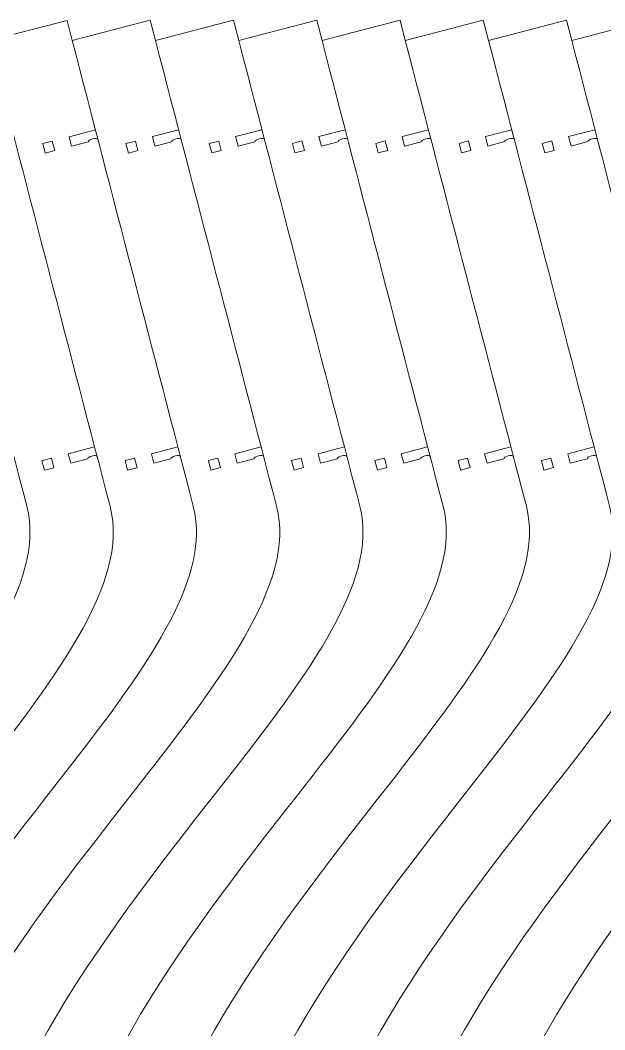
# Model space of a CAD drawing. Header units: millimetres. Extents: x -2210 to -375, y -2136 to -307.
# Drawn here: x -1063.9 to -825.6, y -718.6 to -307.3 of the extents above; entities that cross this region are included whole.
import ezdxf

# ---------------------------------------------------------------- set-up
doc = ezdxf.new("R2010")
doc.units = ezdxf.units.MM
doc.header["$MEASUREMENT"] = 0
doc.layers.add('Layer 1', color=7, linetype='Continuous')

msp = doc.modelspace()

# ---------------------------------------------------------------- linework, layer by layer
at = {"layer": 'Layer 1', "color": 1, "lineweight": 9}
for points in [[(-1044.7699, -307.3627), (-1044.7699, -307.3627), (-1076.5525, -315.6344), (-1076.5525, -315.6344)], [(-1042.6276, -315.6255), (-1042.6276, -315.6255), (-1044.7699, -307.3627), (-1044.7699, -307.3627)], [(-1010.845, -307.3538), (-1010.845, -307.3538), (-1042.6276, -315.6255), (-1042.6276, -315.6255)], [(-1008.7038, -315.6166), (-1008.7038, -315.6166), (-1010.845, -307.3527), (-1010.845, -307.3527)], [(-976.92, -307.3449), (-976.92, -307.3449), (-1008.7038, -315.6166), (-1008.7038, -315.6166)], [(-974.7789, -315.6078), (-974.7789, -315.6078), (-976.92, -307.3438), (-976.92, -307.3438)], [(-942.9951, -307.3349), (-942.9951, -307.3349), (-974.7789, -315.6078), (-974.7789, -315.6078)], [(-940.8539, -315.5989), (-940.8539, -315.5989), (-942.9951, -307.3349), (-942.9951, -307.3349)], [(-909.0702, -307.326), (-909.0702, -307.326), (-940.8539, -315.5989), (-940.8539, -315.5989)], [(-906.929, -315.59), (-906.929, -315.59), (-909.0713, -307.326), (-909.0713, -307.326)], [(-875.1464, -307.3172), (-875.1464, -307.3172), (-906.929, -315.5889), (-906.929, -315.5889)], [(-873.0041, -315.58), (-873.0041, -315.58), (-875.1464, -307.3172), (-875.1464, -307.3172)], [(-841.2214, -307.3083), (-841.2214, -307.3083), (-873.0041, -315.58), (-873.0041, -315.58)], [(-839.0791, -315.5711), (-839.0791, -315.5711), (-841.2214, -307.3083), (-841.2214, -307.3083)], [(-807.2965, -307.2994), (-807.2965, -307.2994), (-839.0791, -315.5711), (-839.0791, -315.5711)], [(-1042.9284, -358.6125), (-1042.9284, -358.6125), (-1036.0531, -356.8232), (-1036.0531, -356.8232)], [(-1009.0035, -358.6036), (-1009.0035, -358.6036), (-1002.1281, -356.8143), (-1002.1281, -356.8143)], [(-975.0786, -358.5947), (-975.0786, -358.5947), (-968.2043, -356.8054), (-968.2043, -356.8054)], [(-941.1536, -358.5847), (-941.1536, -358.5847), (-934.2794, -356.7954), (-934.2794, -356.7954)], [(-907.2298, -358.5759), (-907.2298, -358.5759), (-900.3545, -356.7865), (-900.3545, -356.7865)], [(-873.3049, -358.567), (-873.3049, -358.567), (-866.4295, -356.7777), (-866.4295, -356.7777)], [(-839.3799, -358.5581), (-839.3799, -358.5581), (-832.5046, -356.7688), (-832.5046, -356.7688)], [(-1043.2736, -487.8065), (-1043.2736, -487.8065), (-1036.3983, -486.0172), (-1036.3983, -486.0172)], [(-1009.3487, -487.7976), (-1009.3487, -487.7976), (-1002.4734, -486.0072), (-1002.4734, -486.0072)], [(-975.4238, -487.7876), (-975.4238, -487.7876), (-968.5484, -485.9983), (-968.5484, -485.9983)], [(-941.4988, -487.7788), (-941.4988, -487.7788), (-934.6246, -485.9894), (-934.6246, -485.9894)], [(-907.5739, -487.7699), (-907.5739, -487.7699), (-900.6997, -485.9806), (-900.6997, -485.9806)], [(-873.6501, -487.761), (-873.6501, -487.761), (-866.7747, -485.9717), (-866.7747, -485.9717)], [(-839.7251, -487.7521), (-839.7251, -487.7521), (-832.8498, -485.9628), (-832.8498, -485.9628)]]:
    msp.add_open_spline(points, degree=3, dxfattribs=at)
for points, knots in [([(-1056.6869, -1127.4696), (-1333.0147, -894.8347), (-1211.9759, -740.003), (-1120.9537, -623.5684), (-1120.9537, -623.5684), (-1120.9537, -623.5684), (-1120.9537, -623.5684), (-1120.9537, -623.5684), (-1120.9537, -623.5684), (-1084.2482, -576.6154), (-1053.0094, -536.6554), (-1061.1713, -505.2946), (-1061.1713, -505.2946), (-1061.1713, -505.2946), (-1061.1713, -505.2946), (-1061.1713, -505.2946), (-1061.1713, -505.2946), (-1077.6304, -442.0845), (-1094.0972, -378.8744), (-1110.4775, -315.6433)], [0, 0, 0, 0, 0.16666667, 0.16666667, 0.16666667, 0.16666667, 0.33333333, 0.33333333, 0.33333333, 0.33333333, 0.5, 0.5, 0.5, 0.5, 0.66666667, 0.66666667, 0.66666667, 0.66666667, 1, 1, 1, 1]), ([(-1022.7619, -1127.4607), (-1299.0898, -894.8258), (-1178.0509, -739.9941), (-1087.0287, -623.5595), (-1087.0287, -623.5595), (-1087.0287, -623.5595), (-1087.0287, -623.5595), (-1087.0287, -623.5595), (-1087.0287, -623.5595), (-1050.3232, -576.6065), (-1019.0845, -536.6465), (-1027.2463, -505.2857), (-1027.2463, -505.2857), (-1027.2463, -505.2857), (-1027.2463, -505.2857), (-1027.2463, -505.2857), (-1027.2463, -505.2857), (-1043.7054, -442.0745), (-1060.1723, -378.8655), (-1076.5525, -315.6344)], [0, 0, 0, 0, 0.16666667, 0.16666667, 0.16666667, 0.16666667, 0.33333333, 0.33333333, 0.33333333, 0.33333333, 0.5, 0.5, 0.5, 0.5, 0.66666667, 0.66666667, 0.66666667, 0.66666667, 1, 1, 1, 1]), ([(-988.8381, -1127.4518), (-1265.1649, -894.8158), (-1144.126, -739.9852), (-1053.1038, -623.5506), (-1053.1038, -623.5506), (-1053.1038, -623.5506), (-1053.1038, -623.5506), (-1053.1038, -623.5506), (-1053.1038, -623.5506), (-1016.3983, -576.5976), (-985.1596, -536.6365), (-993.3214, -505.2768), (-993.3214, -505.2768), (-993.3214, -505.2768), (-993.3214, -505.2768), (-993.3214, -505.2768), (-993.3214, -505.2768), (-1009.7805, -442.0656), (-1026.2473, -378.8567), (-1042.6276, -315.6255)], [0, 0, 0, 0, 0.16666667, 0.16666667, 0.16666667, 0.16666667, 0.33333333, 0.33333333, 0.33333333, 0.33333333, 0.5, 0.5, 0.5, 0.5, 0.66666667, 0.66666667, 0.66666667, 0.66666667, 1, 1, 1, 1]), ([(-954.9132, -1127.4429), (-1231.2399, -894.8069), (-1110.2011, -739.9763), (-1019.1789, -623.5406), (-1019.1789, -623.5406), (-1019.1789, -623.5406), (-1019.1789, -623.5406), (-1019.1789, -623.5406), (-1019.1789, -623.5406), (-982.4745, -576.5888), (-951.2346, -536.6276), (-959.3976, -505.2679), (-959.3976, -505.2679), (-959.3976, -505.2679), (-959.3976, -505.2679), (-959.3976, -505.2679), (-959.3976, -505.2679), (-975.8567, -442.0567), (-992.3235, -378.8467), (-1008.7038, -315.6155)], [0, 0, 0, 0, 0.16666667, 0.16666667, 0.16666667, 0.16666667, 0.33333333, 0.33333333, 0.33333333, 0.33333333, 0.5, 0.5, 0.5, 0.5, 0.66666667, 0.66666667, 0.66666667, 0.66666667, 1, 1, 1, 1]), ([(-920.9883, -1127.4329), (-1197.315, -894.798), (-1076.2773, -739.9674), (-985.2539, -623.5318), (-985.2539, -623.5318), (-985.2539, -623.5318), (-985.2539, -623.5318), (-985.2539, -623.5318), (-985.2539, -623.5318), (-948.5496, -576.5799), (-917.3097, -536.6188), (-925.4727, -505.2579), (-925.4727, -505.2579), (-925.4727, -505.2579), (-925.4727, -505.2579), (-925.4727, -505.2579), (-925.4727, -505.2579), (-941.9317, -442.0479), (-958.3986, -378.8378), (-974.7789, -315.6066)], [0, 0, 0, 0, 0.16666667, 0.16666667, 0.16666667, 0.16666667, 0.33333333, 0.33333333, 0.33333333, 0.33333333, 0.5, 0.5, 0.5, 0.5, 0.66666667, 0.66666667, 0.66666667, 0.66666667, 1, 1, 1, 1]), ([(-887.0633, -1127.4241), (-1163.3901, -894.7891), (-1042.3523, -739.9575), (-951.329, -623.5229), (-951.329, -623.5229), (-951.329, -623.5229), (-951.329, -623.5229), (-951.329, -623.5229), (-951.329, -623.5229), (-914.6246, -576.5699), (-883.3848, -536.6099), (-891.5477, -505.249), (-891.5477, -505.249), (-891.5477, -505.249), (-891.5477, -505.249), (-891.5477, -505.249), (-891.5477, -505.249), (-908.0068, -442.039), (-924.4737, -378.8289), (-940.8539, -315.5978)], [0, 0, 0, 0, 0.16666667, 0.16666667, 0.16666667, 0.16666667, 0.33333333, 0.33333333, 0.33333333, 0.33333333, 0.5, 0.5, 0.5, 0.5, 0.66666667, 0.66666667, 0.66666667, 0.66666667, 1, 1, 1, 1]), ([(-853.1384, -1127.4152), (-1129.4651, -894.7792), (-1008.4274, -739.9486), (-917.4041, -623.514), (-917.4041, -623.514), (-917.4041, -623.514), (-917.4041, -623.514), (-917.4041, -623.514), (-917.4041, -623.514), (-880.6997, -576.561), (-849.461, -536.601), (-857.6228, -505.2402), (-857.6228, -505.2402), (-857.6228, -505.2402), (-857.6228, -505.2402), (-857.6228, -505.2402), (-857.6228, -505.2402), (-874.0819, -442.0301), (-890.5487, -378.82), (-906.929, -315.5889)], [0, 0, 0, 0, 0.16666667, 0.16666667, 0.16666667, 0.16666667, 0.33333333, 0.33333333, 0.33333333, 0.33333333, 0.5, 0.5, 0.5, 0.5, 0.66666667, 0.66666667, 0.66666667, 0.66666667, 1, 1, 1, 1]), ([(-819.2135, -1127.4063), (-1095.5413, -894.7703), (-974.5025, -739.9397), (-883.4802, -623.5051), (-883.4802, -623.5051), (-883.4802, -623.5051), (-883.4802, -623.5051), (-883.4802, -623.5051), (-883.4802, -623.5051), (-846.7748, -576.5521), (-815.536, -536.591), (-823.6979, -505.2313), (-823.6979, -505.2313), (-823.6979, -505.2313), (-823.6979, -505.2313), (-823.6979, -505.2313), (-823.6979, -505.2313), (-840.1569, -442.0201), (-856.6238, -378.8112), (-873.0041, -315.58)], [0, 0, 0, 0, 0.16666667, 0.16666667, 0.16666667, 0.16666667, 0.33333333, 0.33333333, 0.33333333, 0.33333333, 0.5, 0.5, 0.5, 0.5, 0.66666667, 0.66666667, 0.66666667, 0.66666667, 1, 1, 1, 1]), ([(-785.2885, -1127.3974), (-1061.6164, -894.7614), (-940.5775, -739.9308), (-849.5553, -623.4951), (-849.5553, -623.4951), (-849.5553, -623.4951), (-849.5553, -623.4951), (-849.5553, -623.4951), (-849.5553, -623.4951), (-812.8498, -576.5432), (-781.6111, -536.5821), (-789.7729, -505.2224), (-789.7729, -505.2224), (-789.7729, -505.2224), (-789.7729, -505.2224), (-789.7729, -505.2224), (-789.7729, -505.2224), (-806.232, -442.0112), (-822.6989, -378.8012), (-839.0791, -315.57)], [0, 0, 0, 0, 0.16666667, 0.16666667, 0.16666667, 0.16666667, 0.33333333, 0.33333333, 0.33333333, 0.33333333, 0.5, 0.5, 0.5, 0.5, 0.66666667, 0.66666667, 0.66666667, 0.66666667, 1, 1, 1, 1]), ([(-751.3647, -1127.3885), (-1027.6914, -894.7525), (-906.6526, -739.9219), (-815.6304, -623.4863), (-815.6304, -623.4863), (-815.6304, -623.4863), (-815.6304, -623.4863), (-815.6304, -623.4863), (-815.6304, -623.4863), (-778.9249, -576.5344), (-747.6862, -536.5732), (-755.848, -505.2135), (-755.848, -505.2135), (-755.848, -505.2135), (-755.848, -505.2135), (-755.848, -505.2135), (-755.848, -505.2135), (-772.3071, -442.0024), (-788.7739, -378.7923), (-805.1542, -315.5611)], [0, 0, 0, 0, 0.16666667, 0.16666667, 0.16666667, 0.16666667, 0.33333333, 0.33333333, 0.33333333, 0.33333333, 0.5, 0.5, 0.5, 0.5, 0.66666667, 0.66666667, 0.66666667, 0.66666667, 1, 1, 1, 1]), ([(-717.4398, -1127.3786), (-993.7665, -894.7436), (-872.7277, -739.9119), (-781.7054, -623.4774), (-781.7054, -623.4774), (-781.7054, -623.4774), (-781.7054, -623.4774), (-781.7054, -623.4774), (-781.7054, -623.4774), (-745, -576.5255), (-713.7612, -536.5644), (-721.9242, -505.2035), (-721.9242, -505.2035), (-721.9242, -505.2035), (-721.9242, -505.2035), (-721.9242, -505.2035), (-721.9242, -505.2035), (-738.3821, -441.9935), (-754.849, -378.7834), (-771.2293, -315.5523)], [0, 0, 0, 0, 0.16666667, 0.16666667, 0.16666667, 0.16666667, 0.33333333, 0.33333333, 0.33333333, 0.33333333, 0.5, 0.5, 0.5, 0.5, 0.66666667, 0.66666667, 0.66666667, 0.66666667, 1, 1, 1, 1]), ([(-683.5148, -1127.3697), (-959.8416, -894.7348), (-838.8027, -739.9031), (-747.7805, -623.4685), (-747.7805, -623.4685), (-747.7805, -623.4685), (-747.7805, -623.4685), (-747.7805, -623.4685), (-747.7805, -623.4685), (-711.0761, -576.5155), (-679.8363, -536.5555), (-687.9992, -505.1947), (-687.9992, -505.1947), (-687.9992, -505.1947), (-687.9992, -505.1947), (-687.9992, -505.1947), (-687.9992, -505.1947), (-704.4583, -441.9846), (-720.9252, -378.7745), (-737.3054, -315.5434)], [0, 0, 0, 0, 0.16666667, 0.16666667, 0.16666667, 0.16666667, 0.33333333, 0.33333333, 0.33333333, 0.33333333, 0.5, 0.5, 0.5, 0.5, 0.66666667, 0.66666667, 0.66666667, 0.66666667, 1, 1, 1, 1]), ([(-649.5899, -1127.3608), (-925.9167, -894.7259), (-804.8789, -739.8942), (-713.8556, -623.4596), (-713.8556, -623.4596), (-713.8556, -623.4596), (-713.8556, -623.4596), (-713.8556, -623.4596), (-713.8556, -623.4596), (-677.1512, -576.5066), (-645.9114, -536.5466), (-654.0743, -505.1858), (-654.0743, -505.1858), (-654.0743, -505.1858), (-654.0743, -505.1858), (-654.0743, -505.1858), (-654.0743, -505.1858), (-670.5334, -441.9746), (-687.0002, -378.7656), (-703.3805, -315.5345)], [0, 0, 0, 0, 0.16666667, 0.16666667, 0.16666667, 0.16666667, 0.33333333, 0.33333333, 0.33333333, 0.33333333, 0.5, 0.5, 0.5, 0.5, 0.66666667, 0.66666667, 0.66666667, 0.66666667, 1, 1, 1, 1]), ([(-615.665, -1127.3519), (-891.9917, -894.7159), (-770.954, -739.8853), (-679.9306, -623.4507), (-679.9306, -623.4507), (-679.9306, -623.4507), (-679.9306, -623.4507), (-679.9306, -623.4507), (-679.9306, -623.4507), (-643.2263, -576.4977), (-611.9864, -536.5366), (-620.1494, -505.1769), (-620.1494, -505.1769), (-620.1494, -505.1769), (-620.1494, -505.1769), (-620.1494, -505.1769), (-620.1494, -505.1769), (-636.6085, -441.9657), (-653.0753, -378.7568), (-669.4556, -315.5245)], [0, 0, 0, 0, 0.16666667, 0.16666667, 0.16666667, 0.16666667, 0.33333333, 0.33333333, 0.33333333, 0.33333333, 0.5, 0.5, 0.5, 0.5, 0.66666667, 0.66666667, 0.66666667, 0.66666667, 1, 1, 1, 1]), ([(-581.74, -1127.343), (-858.0668, -894.707), (-737.029, -739.8764), (-646.0057, -623.4407), (-646.0057, -623.4407), (-646.0057, -623.4407), (-646.0057, -623.4407), (-646.0057, -623.4407), (-646.0057, -623.4407), (-609.3013, -576.4889), (-578.0626, -536.5277), (-586.2244, -505.168), (-586.2244, -505.168), (-586.2244, -505.168), (-586.2244, -505.168), (-586.2244, -505.168), (-586.2244, -505.168), (-602.6835, -441.9568), (-619.1504, -378.7468), (-635.5306, -315.5156)], [0, 0, 0, 0, 0.16666667, 0.16666667, 0.16666667, 0.16666667, 0.33333333, 0.33333333, 0.33333333, 0.33333333, 0.5, 0.5, 0.5, 0.5, 0.66666667, 0.66666667, 0.66666667, 0.66666667, 1, 1, 1, 1]), ([(-1033.1926, -351.9492), (-1033.1926, -351.9492), (-1043.9352, -354.7452), (-1043.9352, -354.7452), (-1043.9352, -354.7452), (-1043.9352, -354.7452), (-1043.9352, -354.7452), (-1043.9352, -354.7452), (-1043.9352, -354.7452), (-1043.9352, -354.7452), (-1042.9284, -358.6125), (-1042.9284, -358.6125)], [0, 0, 0, 0, 0.25, 0.25, 0.25, 0.25, 0.5, 0.5, 0.5, 0.5, 1, 1, 1, 1]), ([(-999.2677, -351.9403), (-999.2677, -351.9403), (-1010.0103, -354.7364), (-1010.0103, -354.7364), (-1010.0103, -354.7364), (-1010.0103, -354.7364), (-1010.0103, -354.7364), (-1010.0103, -354.7364), (-1010.0103, -354.7364), (-1010.0103, -354.7364), (-1009.0035, -358.6036), (-1009.0035, -358.6036)], [0, 0, 0, 0, 0.25, 0.25, 0.25, 0.25, 0.5, 0.5, 0.5, 0.5, 1, 1, 1, 1]), ([(-965.3427, -351.9314), (-965.3427, -351.9314), (-976.0853, -354.7275), (-976.0853, -354.7275), (-976.0853, -354.7275), (-976.0853, -354.7275), (-976.0853, -354.7275), (-976.0853, -354.7275), (-976.0853, -354.7275), (-976.0853, -354.7275), (-975.0786, -358.5947), (-975.0786, -358.5947)], [0, 0, 0, 0, 0.25, 0.25, 0.25, 0.25, 0.5, 0.5, 0.5, 0.5, 1, 1, 1, 1]), ([(-931.4178, -351.9225), (-931.4178, -351.9225), (-942.1604, -354.7186), (-942.1604, -354.7186), (-942.1604, -354.7186), (-942.1604, -354.7186), (-942.1604, -354.7186), (-942.1604, -354.7186), (-942.1604, -354.7186), (-942.1604, -354.7186), (-941.1536, -358.5847), (-941.1536, -358.5847)], [0, 0, 0, 0, 0.25, 0.25, 0.25, 0.25, 0.5, 0.5, 0.5, 0.5, 1, 1, 1, 1]), ([(-897.494, -351.9136), (-897.494, -351.9136), (-908.2355, -354.7086), (-908.2355, -354.7086), (-908.2355, -354.7086), (-908.2355, -354.7086), (-908.2355, -354.7086), (-908.2355, -354.7086), (-908.2355, -354.7086), (-908.2355, -354.7086), (-907.2298, -358.5759), (-907.2298, -358.5759)], [0, 0, 0, 0, 0.25, 0.25, 0.25, 0.25, 0.5, 0.5, 0.5, 0.5, 1, 1, 1, 1]), ([(-863.5691, -351.9036), (-863.5691, -351.9036), (-874.3105, -354.6997), (-874.3105, -354.6997), (-874.3105, -354.6997), (-874.3105, -354.6997), (-874.3105, -354.6997), (-874.3105, -354.6997), (-874.3105, -354.6997), (-874.3105, -354.6997), (-873.3049, -358.567), (-873.3049, -358.567)], [0, 0, 0, 0, 0.25, 0.25, 0.25, 0.25, 0.5, 0.5, 0.5, 0.5, 1, 1, 1, 1]), ([(-829.6441, -351.8948), (-829.6441, -351.8948), (-840.3867, -354.6909), (-840.3867, -354.6909), (-840.3867, -354.6909), (-840.3867, -354.6909), (-840.3867, -354.6909), (-840.3867, -354.6909), (-840.3867, -354.6909), (-840.3867, -354.6909), (-839.3799, -358.5581), (-839.3799, -358.5581)], [0, 0, 0, 0, 0.25, 0.25, 0.25, 0.25, 0.5, 0.5, 0.5, 0.5, 1, 1, 1, 1]), ([(-1050.8105, -356.5346), (-1050.8105, -356.5346), (-1054.6767, -357.5413), (-1054.6767, -357.5413), (-1054.6767, -357.5413), (-1054.6767, -357.5413), (-1054.6767, -357.5413), (-1054.6767, -357.5413), (-1054.6767, -357.5413), (-1054.6767, -357.5413), (-1053.671, -361.4086), (-1053.671, -361.4086), (-1053.671, -361.4086), (-1053.671, -361.4086), (-1053.671, -361.4086), (-1053.671, -361.4086), (-1053.671, -361.4086), (-1053.671, -361.4086), (-1049.8038, -360.4018), (-1049.8038, -360.4018), (-1049.8038, -360.4018), (-1049.8038, -360.4018), (-1049.8038, -360.4018), (-1049.8038, -360.4018), (-1049.8038, -360.4018), (-1049.8038, -360.4018), (-1050.8105, -356.5346), (-1050.8105, -356.5346)], [0, 0, 0, 0, 0.125, 0.125, 0.125, 0.125, 0.25, 0.25, 0.25, 0.25, 0.375, 0.375, 0.375, 0.375, 0.5, 0.5, 0.5, 0.5, 0.625, 0.625, 0.625, 0.625, 0.75, 0.75, 0.75, 0.75, 1, 1, 1, 1]), ([(-1036.0531, -356.8232), (-1036.1519, -356.4458), (-1035.3615, -355.9107), (-1034.2982, -355.6344), (-1034.2982, -355.6344), (-1034.2982, -355.6344), (-1034.2982, -355.6344), (-1034.2982, -355.6344), (-1034.2982, -355.6344), (-1034.2982, -355.6344), (-1034.2982, -355.6344), (-1034.2982, -355.6344), (-1034.2982, -355.6344), (-1034.2982, -355.6344), (-1034.2982, -355.6344), (-1034.2982, -355.6344), (-1034.2982, -355.6344), (-1033.2348, -355.358), (-1032.2846, -355.4401), (-1032.1858, -355.8164), (-1032.1858, -355.8164), (-1032.1858, -355.8164), (-1032.1858, -355.8164), (-1032.1858, -355.8164), (-1032.1858, -355.8164), (-1032.1858, -355.8164), (-1032.1858, -355.8164), (-1032.1858, -355.8164)], [0, 0, 0, 0, 0.125, 0.125, 0.125, 0.125, 0.25, 0.25, 0.25, 0.25, 0.375, 0.375, 0.375, 0.375, 0.5, 0.5, 0.5, 0.5, 0.625, 0.625, 0.625, 0.625, 0.75, 0.75, 0.75, 0.75, 1, 1, 1, 1]), ([(-1016.8856, -356.5257), (-1016.8856, -356.5257), (-1020.7517, -357.5325), (-1020.7517, -357.5325), (-1020.7517, -357.5325), (-1020.7517, -357.5325), (-1020.7517, -357.5325), (-1020.7517, -357.5325), (-1020.7517, -357.5325), (-1020.7517, -357.5325), (-1019.7461, -361.3997), (-1019.7461, -361.3997), (-1019.7461, -361.3997), (-1019.7461, -361.3997), (-1019.7461, -361.3997), (-1019.7461, -361.3997), (-1019.7461, -361.3997), (-1019.7461, -361.3997), (-1015.8788, -360.3929), (-1015.8788, -360.3929), (-1015.8788, -360.3929), (-1015.8788, -360.3929), (-1015.8788, -360.3929), (-1015.8788, -360.3929), (-1015.8788, -360.3929), (-1015.8788, -360.3929), (-1016.8856, -356.5257), (-1016.8856, -356.5257)], [0, 0, 0, 0, 0.125, 0.125, 0.125, 0.125, 0.25, 0.25, 0.25, 0.25, 0.375, 0.375, 0.375, 0.375, 0.5, 0.5, 0.5, 0.5, 0.625, 0.625, 0.625, 0.625, 0.75, 0.75, 0.75, 0.75, 1, 1, 1, 1]), ([(-1002.1281, -356.8143), (-1002.2269, -356.4369), (-1001.4366, -355.9019), (-1000.3732, -355.6255), (-1000.3732, -355.6255), (-1000.3732, -355.6255), (-1000.3732, -355.6255), (-1000.3732, -355.6255), (-1000.3732, -355.6255), (-1000.3732, -355.6255), (-1000.3732, -355.6255), (-1000.3732, -355.6255), (-1000.3732, -355.6255), (-1000.3732, -355.6255), (-1000.3732, -355.6255), (-1000.3732, -355.6255), (-1000.3732, -355.6255), (-999.3099, -355.348), (-998.3597, -355.4301), (-998.262, -355.8075), (-998.262, -355.8075), (-998.262, -355.8075), (-998.262, -355.8075), (-998.262, -355.8075), (-998.262, -355.8075), (-998.262, -355.8075), (-998.262, -355.8075), (-998.262, -355.8075)], [0, 0, 0, 0, 0.125, 0.125, 0.125, 0.125, 0.25, 0.25, 0.25, 0.25, 0.375, 0.375, 0.375, 0.375, 0.5, 0.5, 0.5, 0.5, 0.625, 0.625, 0.625, 0.625, 0.75, 0.75, 0.75, 0.75, 1, 1, 1, 1]), ([(-982.9607, -356.5168), (-982.9607, -356.5168), (-986.8279, -357.5236), (-986.8279, -357.5236), (-986.8279, -357.5236), (-986.8279, -357.5236), (-986.8279, -357.5236), (-986.8279, -357.5236), (-986.8279, -357.5236), (-986.8279, -357.5236), (-985.8211, -361.3908), (-985.8211, -361.3908), (-985.8211, -361.3908), (-985.8211, -361.3908), (-985.8211, -361.3908), (-985.8211, -361.3908), (-985.8211, -361.3908), (-985.8211, -361.3908), (-981.9539, -360.384), (-981.9539, -360.384), (-981.9539, -360.384), (-981.9539, -360.384), (-981.9539, -360.384), (-981.9539, -360.384), (-981.9539, -360.384), (-981.9539, -360.384), (-982.9607, -356.5168), (-982.9607, -356.5168)], [0, 0, 0, 0, 0.125, 0.125, 0.125, 0.125, 0.25, 0.25, 0.25, 0.25, 0.375, 0.375, 0.375, 0.375, 0.5, 0.5, 0.5, 0.5, 0.625, 0.625, 0.625, 0.625, 0.75, 0.75, 0.75, 0.75, 1, 1, 1, 1]), ([(-968.2043, -356.8054), (-968.302, -356.428), (-967.5117, -355.893), (-966.4483, -355.6166), (-966.4483, -355.6166), (-966.4483, -355.6166), (-966.4483, -355.6166), (-966.4483, -355.6166), (-966.4483, -355.6166), (-966.4483, -355.6166), (-966.4483, -355.6166), (-966.4483, -355.6166), (-966.4483, -355.6166), (-966.4483, -355.6166), (-966.4483, -355.6166), (-966.4483, -355.6166), (-966.4483, -355.6166), (-965.3849, -355.3391), (-964.4348, -355.4212), (-964.3371, -355.7986), (-964.3371, -355.7986), (-964.3371, -355.7986), (-964.3371, -355.7986), (-964.3371, -355.7986), (-964.3371, -355.7986), (-964.3371, -355.7986), (-964.3371, -355.7986), (-964.3371, -355.7986)], [0, 0, 0, 0, 0.125, 0.125, 0.125, 0.125, 0.25, 0.25, 0.25, 0.25, 0.375, 0.375, 0.375, 0.375, 0.5, 0.5, 0.5, 0.5, 0.625, 0.625, 0.625, 0.625, 0.75, 0.75, 0.75, 0.75, 1, 1, 1, 1]), ([(-949.0357, -356.5079), (-949.0357, -356.5079), (-952.903, -357.5136), (-952.903, -357.5136), (-952.903, -357.5136), (-952.903, -357.5136), (-952.903, -357.5136), (-952.903, -357.5136), (-952.903, -357.5136), (-952.903, -357.5136), (-951.8962, -361.3808), (-951.8962, -361.3808), (-951.8962, -361.3808), (-951.8962, -361.3808), (-951.8962, -361.3808), (-951.8962, -361.3808), (-951.8962, -361.3808), (-951.8962, -361.3808), (-948.029, -360.3752), (-948.029, -360.3752), (-948.029, -360.3752), (-948.029, -360.3752), (-948.029, -360.3752), (-948.029, -360.3752), (-948.029, -360.3752), (-948.029, -360.3752), (-949.0357, -356.5079), (-949.0357, -356.5079)], [0, 0, 0, 0, 0.125, 0.125, 0.125, 0.125, 0.25, 0.25, 0.25, 0.25, 0.375, 0.375, 0.375, 0.375, 0.5, 0.5, 0.5, 0.5, 0.625, 0.625, 0.625, 0.625, 0.75, 0.75, 0.75, 0.75, 1, 1, 1, 1]), ([(-934.2794, -356.7954), (-934.3771, -356.4191), (-933.5879, -355.8841), (-932.5245, -355.6066), (-932.5245, -355.6066), (-932.5245, -355.6066), (-932.5245, -355.6066), (-932.5245, -355.6066), (-932.5245, -355.6066), (-932.5245, -355.6066), (-932.5245, -355.6066), (-932.5245, -355.6066), (-932.5245, -355.6066), (-932.5245, -355.6066), (-932.5245, -355.6066), (-932.5245, -355.6066), (-932.5245, -355.6066), (-931.46, -355.3302), (-930.5098, -355.4124), (-930.4122, -355.7898), (-930.4122, -355.7898), (-930.4122, -355.7898), (-930.4122, -355.7898), (-930.4122, -355.7898), (-930.4122, -355.7898), (-930.4122, -355.7898), (-930.4122, -355.7898), (-930.4122, -355.7898)], [0, 0, 0, 0, 0.125, 0.125, 0.125, 0.125, 0.25, 0.25, 0.25, 0.25, 0.375, 0.375, 0.375, 0.375, 0.5, 0.5, 0.5, 0.5, 0.625, 0.625, 0.625, 0.625, 0.75, 0.75, 0.75, 0.75, 1, 1, 1, 1]), ([(-915.1108, -356.4979), (-915.1108, -356.4979), (-918.978, -357.5047), (-918.978, -357.5047), (-918.978, -357.5047), (-918.978, -357.5047), (-918.978, -357.5047), (-918.978, -357.5047), (-918.978, -357.5047), (-918.978, -357.5047), (-917.9713, -361.3719), (-917.9713, -361.3719), (-917.9713, -361.3719), (-917.9713, -361.3719), (-917.9713, -361.3719), (-917.9713, -361.3719), (-917.9713, -361.3719), (-917.9713, -361.3719), (-914.104, -360.3652), (-914.104, -360.3652), (-914.104, -360.3652), (-914.104, -360.3652), (-914.104, -360.3652), (-914.104, -360.3652), (-914.104, -360.3652), (-914.104, -360.3652), (-915.1108, -356.4979), (-915.1108, -356.4979)], [0, 0, 0, 0, 0.125, 0.125, 0.125, 0.125, 0.25, 0.25, 0.25, 0.25, 0.375, 0.375, 0.375, 0.375, 0.5, 0.5, 0.5, 0.5, 0.625, 0.625, 0.625, 0.625, 0.75, 0.75, 0.75, 0.75, 1, 1, 1, 1]), ([(-900.3545, -356.7865), (-900.4521, -356.4102), (-899.6629, -355.8752), (-898.5996, -355.5977), (-898.5996, -355.5977), (-898.5996, -355.5977), (-898.5996, -355.5977), (-898.5996, -355.5977), (-898.5996, -355.5977), (-898.5996, -355.5977), (-898.5996, -355.5977), (-898.5996, -355.5977), (-898.5996, -355.5977), (-898.5996, -355.5977), (-898.5996, -355.5977), (-898.5996, -355.5977), (-898.5996, -355.5977), (-897.5362, -355.3213), (-896.5849, -355.4035), (-896.4872, -355.7798), (-896.4872, -355.7798), (-896.4872, -355.7798), (-896.4872, -355.7798), (-896.4872, -355.7798), (-896.4872, -355.7798), (-896.4872, -355.7798), (-896.4872, -355.7798), (-896.4872, -355.7798)], [0, 0, 0, 0, 0.125, 0.125, 0.125, 0.125, 0.25, 0.25, 0.25, 0.25, 0.375, 0.375, 0.375, 0.375, 0.5, 0.5, 0.5, 0.5, 0.625, 0.625, 0.625, 0.625, 0.75, 0.75, 0.75, 0.75, 1, 1, 1, 1]), ([(-881.1859, -356.4891), (-881.1859, -356.4891), (-885.0531, -357.4958), (-885.0531, -357.4958), (-885.0531, -357.4958), (-885.0531, -357.4958), (-885.0531, -357.4958), (-885.0531, -357.4958), (-885.0531, -357.4958), (-885.0531, -357.4958), (-884.0463, -361.3631), (-884.0463, -361.3631), (-884.0463, -361.3631), (-884.0463, -361.3631), (-884.0463, -361.3631), (-884.0463, -361.3631), (-884.0463, -361.3631), (-884.0463, -361.3631), (-880.1791, -360.3563), (-880.1791, -360.3563), (-880.1791, -360.3563), (-880.1791, -360.3563), (-880.1791, -360.3563), (-880.1791, -360.3563), (-880.1791, -360.3563), (-880.1791, -360.3563), (-881.1859, -356.4891), (-881.1859, -356.4891)], [0, 0, 0, 0, 0.125, 0.125, 0.125, 0.125, 0.25, 0.25, 0.25, 0.25, 0.375, 0.375, 0.375, 0.375, 0.5, 0.5, 0.5, 0.5, 0.625, 0.625, 0.625, 0.625, 0.75, 0.75, 0.75, 0.75, 1, 1, 1, 1]), ([(-866.4295, -356.7777), (-866.5272, -356.4003), (-865.738, -355.8652), (-864.6746, -355.5888), (-864.6746, -355.5888), (-864.6746, -355.5888), (-864.6746, -355.5888), (-864.6746, -355.5888), (-864.6746, -355.5888), (-864.6746, -355.5888), (-864.6746, -355.5888), (-864.6746, -355.5888), (-864.6746, -355.5888), (-864.6746, -355.5888), (-864.6746, -355.5888), (-864.6746, -355.5888), (-864.6746, -355.5888), (-863.6112, -355.3125), (-862.66, -355.3946), (-862.5623, -355.7709), (-862.5623, -355.7709), (-862.5623, -355.7709), (-862.5623, -355.7709), (-862.5623, -355.7709), (-862.5623, -355.7709), (-862.5623, -355.7709), (-862.5623, -355.7709), (-862.5623, -355.7709)], [0, 0, 0, 0, 0.125, 0.125, 0.125, 0.125, 0.25, 0.25, 0.25, 0.25, 0.375, 0.375, 0.375, 0.375, 0.5, 0.5, 0.5, 0.5, 0.625, 0.625, 0.625, 0.625, 0.75, 0.75, 0.75, 0.75, 1, 1, 1, 1]), ([(-847.2609, -356.4802), (-847.2609, -356.4802), (-851.1282, -357.4869), (-851.1282, -357.4869), (-851.1282, -357.4869), (-851.1282, -357.4869), (-851.1282, -357.4869), (-851.1282, -357.4869), (-851.1282, -357.4869), (-851.1282, -357.4869), (-850.1214, -361.3542), (-850.1214, -361.3542), (-850.1214, -361.3542), (-850.1214, -361.3542), (-850.1214, -361.3542), (-850.1214, -361.3542), (-850.1214, -361.3542), (-850.1214, -361.3542), (-846.2542, -360.3474), (-846.2542, -360.3474), (-846.2542, -360.3474), (-846.2542, -360.3474), (-846.2542, -360.3474), (-846.2542, -360.3474), (-846.2542, -360.3474), (-846.2542, -360.3474), (-847.2609, -356.4802), (-847.2609, -356.4802)], [0, 0, 0, 0, 0.125, 0.125, 0.125, 0.125, 0.25, 0.25, 0.25, 0.25, 0.375, 0.375, 0.375, 0.375, 0.5, 0.5, 0.5, 0.5, 0.625, 0.625, 0.625, 0.625, 0.75, 0.75, 0.75, 0.75, 1, 1, 1, 1]), ([(-832.5046, -356.7688), (-832.6034, -356.3914), (-831.8131, -355.8564), (-830.7497, -355.58), (-830.7497, -355.58), (-830.7497, -355.58), (-830.7497, -355.58), (-830.7497, -355.58), (-830.7497, -355.58), (-830.7497, -355.58), (-830.7497, -355.58), (-830.7497, -355.58), (-830.7497, -355.58), (-830.7497, -355.58), (-830.7497, -355.58), (-830.7497, -355.58), (-830.7497, -355.58), (-829.6863, -355.3025), (-828.7361, -355.3857), (-828.6374, -355.762), (-828.6374, -355.762), (-828.6374, -355.762), (-828.6374, -355.762), (-828.6374, -355.762), (-828.6374, -355.762), (-828.6374, -355.762), (-828.6374, -355.762), (-828.6374, -355.762)], [0, 0, 0, 0, 0.125, 0.125, 0.125, 0.125, 0.25, 0.25, 0.25, 0.25, 0.375, 0.375, 0.375, 0.375, 0.5, 0.5, 0.5, 0.5, 0.625, 0.625, 0.625, 0.625, 0.75, 0.75, 0.75, 0.75, 1, 1, 1, 1]), ([(-1033.5378, -481.1432), (-1033.5378, -481.1432), (-1044.2804, -483.9393), (-1044.2804, -483.9393), (-1044.2804, -483.9393), (-1044.2804, -483.9393), (-1044.2804, -483.9393), (-1044.2804, -483.9393), (-1044.2804, -483.9393), (-1044.2804, -483.9393), (-1043.2736, -487.8065), (-1043.2736, -487.8065)], [0, 0, 0, 0, 0.25, 0.25, 0.25, 0.25, 0.5, 0.5, 0.5, 0.5, 1, 1, 1, 1]), ([(-999.6129, -481.1343), (-999.6129, -481.1343), (-1010.3555, -483.9304), (-1010.3555, -483.9304), (-1010.3555, -483.9304), (-1010.3555, -483.9304), (-1010.3555, -483.9304), (-1010.3555, -483.9304), (-1010.3555, -483.9304), (-1010.3555, -483.9304), (-1009.3487, -487.7976), (-1009.3487, -487.7976)], [0, 0, 0, 0, 0.25, 0.25, 0.25, 0.25, 0.5, 0.5, 0.5, 0.5, 1, 1, 1, 1]), ([(-965.688, -481.1254), (-965.688, -481.1254), (-976.4305, -483.9204), (-976.4305, -483.9204), (-976.4305, -483.9204), (-976.4305, -483.9204), (-976.4305, -483.9204), (-976.4305, -483.9204), (-976.4305, -483.9204), (-976.4305, -483.9204), (-975.4238, -487.7876), (-975.4238, -487.7876)], [0, 0, 0, 0, 0.25, 0.25, 0.25, 0.25, 0.5, 0.5, 0.5, 0.5, 1, 1, 1, 1]), ([(-931.763, -481.1154), (-931.763, -481.1154), (-942.5056, -483.9115), (-942.5056, -483.9115), (-942.5056, -483.9115), (-942.5056, -483.9115), (-942.5056, -483.9115), (-942.5056, -483.9115), (-942.5056, -483.9115), (-942.5056, -483.9115), (-941.4988, -487.7788), (-941.4988, -487.7788)], [0, 0, 0, 0, 0.25, 0.25, 0.25, 0.25, 0.5, 0.5, 0.5, 0.5, 1, 1, 1, 1]), ([(-897.8392, -481.1065), (-897.8392, -481.1065), (-908.5807, -483.9026), (-908.5807, -483.9026), (-908.5807, -483.9026), (-908.5807, -483.9026), (-908.5807, -483.9026), (-908.5807, -483.9026), (-908.5807, -483.9026), (-908.5807, -483.9026), (-907.5739, -487.7699), (-907.5739, -487.7699)], [0, 0, 0, 0, 0.25, 0.25, 0.25, 0.25, 0.5, 0.5, 0.5, 0.5, 1, 1, 1, 1]), ([(-863.9143, -481.0977), (-863.9143, -481.0977), (-874.6557, -483.8938), (-874.6557, -483.8938), (-874.6557, -483.8938), (-874.6557, -483.8938), (-874.6557, -483.8938), (-874.6557, -483.8938), (-874.6557, -483.8938), (-874.6557, -483.8938), (-873.6501, -487.761), (-873.6501, -487.761)], [0, 0, 0, 0, 0.25, 0.25, 0.25, 0.25, 0.5, 0.5, 0.5, 0.5, 1, 1, 1, 1]), ([(-829.9893, -481.0888), (-829.9893, -481.0888), (-840.7308, -483.8849), (-840.7308, -483.8849), (-840.7308, -483.8849), (-840.7308, -483.8849), (-840.7308, -483.8849), (-840.7308, -483.8849), (-840.7308, -483.8849), (-840.7308, -483.8849), (-839.7251, -487.7521), (-839.7251, -487.7521)], [0, 0, 0, 0, 0.25, 0.25, 0.25, 0.25, 0.5, 0.5, 0.5, 0.5, 1, 1, 1, 1]), ([(-1036.3983, -486.0172), (-1036.4971, -485.6398), (-1035.7068, -485.1048), (-1034.6434, -484.8284), (-1034.6434, -484.8284), (-1034.6434, -484.8284), (-1034.6434, -484.8284), (-1034.6434, -484.8284), (-1034.6434, -484.8284), (-1034.6434, -484.8284), (-1034.6434, -484.8284), (-1034.6434, -484.8284), (-1034.6434, -484.8284), (-1034.6434, -484.8284), (-1034.6434, -484.8284), (-1034.6434, -484.8284), (-1034.6434, -484.8284), (-1033.58, -484.5509), (-1032.6298, -484.633), (-1032.531, -485.0104), (-1032.531, -485.0104), (-1032.531, -485.0104), (-1032.531, -485.0104), (-1032.531, -485.0104), (-1032.531, -485.0104), (-1032.531, -485.0104), (-1032.531, -485.0104), (-1032.531, -485.0104)], [0, 0, 0, 0, 0.125, 0.125, 0.125, 0.125, 0.25, 0.25, 0.25, 0.25, 0.375, 0.375, 0.375, 0.375, 0.5, 0.5, 0.5, 0.5, 0.625, 0.625, 0.625, 0.625, 0.75, 0.75, 0.75, 0.75, 1, 1, 1, 1]), ([(-1002.4734, -486.0072), (-1002.5721, -485.6309), (-1001.7818, -485.0959), (-1000.7184, -484.8184), (-1000.7184, -484.8184), (-1000.7184, -484.8184), (-1000.7184, -484.8184), (-1000.7184, -484.8184), (-1000.7184, -484.8184), (-1000.7184, -484.8184), (-1000.7184, -484.8184), (-1000.7184, -484.8184), (-1000.7184, -484.8184), (-1000.7184, -484.8184), (-1000.7184, -484.8184), (-1000.7184, -484.8184), (-1000.7184, -484.8184), (-999.6551, -484.542), (-998.7049, -484.6241), (-998.6061, -485.0015), (-998.6061, -485.0015), (-998.6061, -485.0015), (-998.6061, -485.0015), (-998.6061, -485.0015), (-998.6061, -485.0015), (-998.6061, -485.0015), (-998.6061, -485.0015), (-998.6061, -485.0015)], [0, 0, 0, 0, 0.125, 0.125, 0.125, 0.125, 0.25, 0.25, 0.25, 0.25, 0.375, 0.375, 0.375, 0.375, 0.5, 0.5, 0.5, 0.5, 0.625, 0.625, 0.625, 0.625, 0.75, 0.75, 0.75, 0.75, 1, 1, 1, 1]), ([(-968.5484, -485.9983), (-968.6472, -485.622), (-967.8569, -485.087), (-966.7935, -484.8095), (-966.7935, -484.8095), (-966.7935, -484.8095), (-966.7935, -484.8095), (-966.7935, -484.8095), (-966.7935, -484.8095), (-966.7935, -484.8095), (-966.7935, -484.8095), (-966.7935, -484.8095), (-966.7935, -484.8095), (-966.7935, -484.8095), (-966.7935, -484.8095), (-966.7935, -484.8095), (-966.7935, -484.8095), (-965.7301, -484.5331), (-964.78, -484.6153), (-964.6812, -484.9927), (-964.6812, -484.9927), (-964.6812, -484.9927), (-964.6812, -484.9927), (-964.6812, -484.9927), (-964.6812, -484.9927), (-964.6812, -484.9927), (-964.6812, -484.9927), (-964.6812, -484.9927)], [0, 0, 0, 0, 0.125, 0.125, 0.125, 0.125, 0.25, 0.25, 0.25, 0.25, 0.375, 0.375, 0.375, 0.375, 0.5, 0.5, 0.5, 0.5, 0.625, 0.625, 0.625, 0.625, 0.75, 0.75, 0.75, 0.75, 1, 1, 1, 1]), ([(-934.6246, -485.9894), (-934.7223, -485.6131), (-933.932, -485.077), (-932.8686, -484.8006), (-932.8686, -484.8006), (-932.8686, -484.8006), (-932.8686, -484.8006), (-932.8686, -484.8006), (-932.8686, -484.8006), (-932.8686, -484.8006), (-932.8686, -484.8006), (-932.8686, -484.8006), (-932.8686, -484.8006), (-932.8686, -484.8006), (-932.8686, -484.8006), (-932.8686, -484.8006), (-932.8686, -484.8006), (-931.8052, -484.5242), (-930.855, -484.6064), (-930.7574, -484.9827), (-930.7574, -484.9827), (-930.7574, -484.9827), (-930.7574, -484.9827), (-930.7574, -484.9827), (-930.7574, -484.9827), (-930.7574, -484.9827), (-930.7574, -484.9827), (-930.7574, -484.9827)], [0, 0, 0, 0, 0.125, 0.125, 0.125, 0.125, 0.25, 0.25, 0.25, 0.25, 0.375, 0.375, 0.375, 0.375, 0.5, 0.5, 0.5, 0.5, 0.625, 0.625, 0.625, 0.625, 0.75, 0.75, 0.75, 0.75, 1, 1, 1, 1]), ([(-900.6997, -485.9806), (-900.7974, -485.6032), (-900.007, -485.0681), (-898.9437, -484.7917), (-898.9437, -484.7917), (-898.9437, -484.7917), (-898.9437, -484.7917), (-898.9437, -484.7917), (-898.9437, -484.7917), (-898.9437, -484.7917), (-898.9437, -484.7917), (-898.9437, -484.7917), (-898.9437, -484.7917), (-898.9437, -484.7917), (-898.9437, -484.7917), (-898.9437, -484.7917), (-898.9437, -484.7917), (-897.8803, -484.5142), (-896.9301, -484.5964), (-896.8324, -484.9738), (-896.8324, -484.9738), (-896.8324, -484.9738), (-896.8324, -484.9738), (-896.8324, -484.9738), (-896.8324, -484.9738), (-896.8324, -484.9738), (-896.8324, -484.9738), (-896.8324, -484.9738)], [0, 0, 0, 0, 0.125, 0.125, 0.125, 0.125, 0.25, 0.25, 0.25, 0.25, 0.375, 0.375, 0.375, 0.375, 0.5, 0.5, 0.5, 0.5, 0.625, 0.625, 0.625, 0.625, 0.75, 0.75, 0.75, 0.75, 1, 1, 1, 1]), ([(-866.7747, -485.9717), (-866.8724, -485.5943), (-866.0832, -485.0593), (-865.0187, -484.7829), (-865.0187, -484.7829), (-865.0187, -484.7829), (-865.0187, -484.7829), (-865.0187, -484.7829), (-865.0187, -484.7829), (-865.0187, -484.7829), (-865.0187, -484.7829), (-865.0187, -484.7829), (-865.0187, -484.7829), (-865.0187, -484.7829), (-865.0187, -484.7829), (-865.0187, -484.7829), (-865.0187, -484.7829), (-863.9564, -484.5054), (-863.0052, -484.5875), (-862.9075, -484.9649), (-862.9075, -484.9649), (-862.9075, -484.9649), (-862.9075, -484.9649), (-862.9075, -484.9649), (-862.9075, -484.9649), (-862.9075, -484.9649), (-862.9075, -484.9649), (-862.9075, -484.9649)], [0, 0, 0, 0, 0.125, 0.125, 0.125, 0.125, 0.25, 0.25, 0.25, 0.25, 0.375, 0.375, 0.375, 0.375, 0.5, 0.5, 0.5, 0.5, 0.625, 0.625, 0.625, 0.625, 0.75, 0.75, 0.75, 0.75, 1, 1, 1, 1]), ([(-832.8498, -485.9628), (-832.9475, -485.5854), (-832.1583, -485.0504), (-831.0949, -484.7729), (-831.0949, -484.7729), (-831.0949, -484.7729), (-831.0949, -484.7729), (-831.0949, -484.7729), (-831.0949, -484.7729), (-831.0949, -484.7729), (-831.0949, -484.7729), (-831.0949, -484.7729), (-831.0949, -484.7729), (-831.0949, -484.7729), (-831.0949, -484.7729), (-831.0949, -484.7729), (-831.0949, -484.7729), (-830.0315, -484.4965), (-829.0802, -484.5786), (-828.9826, -484.956), (-828.9826, -484.956), (-828.9826, -484.956), (-828.9826, -484.956), (-828.9826, -484.956), (-828.9826, -484.956), (-828.9826, -484.956), (-828.9826, -484.956), (-828.9826, -484.956)], [0, 0, 0, 0, 0.125, 0.125, 0.125, 0.125, 0.25, 0.25, 0.25, 0.25, 0.375, 0.375, 0.375, 0.375, 0.5, 0.5, 0.5, 0.5, 0.625, 0.625, 0.625, 0.625, 0.75, 0.75, 0.75, 0.75, 1, 1, 1, 1]), ([(-1051.1546, -485.7286), (-1051.1546, -485.7286), (-1055.0219, -486.7354), (-1055.0219, -486.7354), (-1055.0219, -486.7354), (-1055.0219, -486.7354), (-1055.0219, -486.7354), (-1055.0219, -486.7354), (-1055.0219, -486.7354), (-1055.0219, -486.7354), (-1054.0151, -490.6026), (-1054.0151, -490.6026), (-1054.0151, -490.6026), (-1054.0151, -490.6026), (-1054.0151, -490.6026), (-1054.0151, -490.6026), (-1054.0151, -490.6026), (-1054.0151, -490.6026), (-1050.149, -489.5958), (-1050.149, -489.5958), (-1050.149, -489.5958), (-1050.149, -489.5958), (-1050.149, -489.5958), (-1050.149, -489.5958), (-1050.149, -489.5958), (-1050.149, -489.5958), (-1051.1546, -485.7286), (-1051.1546, -485.7286)], [0, 0, 0, 0, 0.125, 0.125, 0.125, 0.125, 0.25, 0.25, 0.25, 0.25, 0.375, 0.375, 0.375, 0.375, 0.5, 0.5, 0.5, 0.5, 0.625, 0.625, 0.625, 0.625, 0.75, 0.75, 0.75, 0.75, 1, 1, 1, 1]), ([(-1017.2297, -485.7197), (-1017.2297, -485.7197), (-1021.0969, -486.7254), (-1021.0969, -486.7254), (-1021.0969, -486.7254), (-1021.0969, -486.7254), (-1021.0969, -486.7254), (-1021.0969, -486.7254), (-1021.0969, -486.7254), (-1021.0969, -486.7254), (-1020.0902, -490.5926), (-1020.0902, -490.5926), (-1020.0902, -490.5926), (-1020.0902, -490.5926), (-1020.0902, -490.5926), (-1020.0902, -490.5926), (-1020.0902, -490.5926), (-1020.0902, -490.5926), (-1016.224, -489.5869), (-1016.224, -489.5869), (-1016.224, -489.5869), (-1016.224, -489.5869), (-1016.224, -489.5869), (-1016.224, -489.5869), (-1016.224, -489.5869), (-1016.224, -489.5869), (-1017.2297, -485.7197), (-1017.2297, -485.7197)], [0, 0, 0, 0, 0.125, 0.125, 0.125, 0.125, 0.25, 0.25, 0.25, 0.25, 0.375, 0.375, 0.375, 0.375, 0.5, 0.5, 0.5, 0.5, 0.625, 0.625, 0.625, 0.625, 0.75, 0.75, 0.75, 0.75, 1, 1, 1, 1]), ([(-983.3059, -485.7097), (-983.3059, -485.7097), (-987.172, -486.7165), (-987.172, -486.7165), (-987.172, -486.7165), (-987.172, -486.7165), (-987.172, -486.7165), (-987.172, -486.7165), (-987.172, -486.7165), (-987.172, -486.7165), (-986.1663, -490.5837), (-986.1663, -490.5837), (-986.1663, -490.5837), (-986.1663, -490.5837), (-986.1663, -490.5837), (-986.1663, -490.5837), (-986.1663, -490.5837), (-986.1663, -490.5837), (-982.2991, -489.577), (-982.2991, -489.577), (-982.2991, -489.577), (-982.2991, -489.577), (-982.2991, -489.577), (-982.2991, -489.577), (-982.2991, -489.577), (-982.2991, -489.577), (-983.3059, -485.7097), (-983.3059, -485.7097)], [0, 0, 0, 0, 0.125, 0.125, 0.125, 0.125, 0.25, 0.25, 0.25, 0.25, 0.375, 0.375, 0.375, 0.375, 0.5, 0.5, 0.5, 0.5, 0.625, 0.625, 0.625, 0.625, 0.75, 0.75, 0.75, 0.75, 1, 1, 1, 1]), ([(-949.3809, -485.7008), (-949.3809, -485.7008), (-953.2482, -486.7076), (-953.2482, -486.7076), (-953.2482, -486.7076), (-953.2482, -486.7076), (-953.2482, -486.7076), (-953.2482, -486.7076), (-953.2482, -486.7076), (-953.2482, -486.7076), (-952.2414, -490.5748), (-952.2414, -490.5748), (-952.2414, -490.5748), (-952.2414, -490.5748), (-952.2414, -490.5748), (-952.2414, -490.5748), (-952.2414, -490.5748), (-952.2414, -490.5748), (-948.3742, -489.5681), (-948.3742, -489.5681), (-948.3742, -489.5681), (-948.3742, -489.5681), (-948.3742, -489.5681), (-948.3742, -489.5681), (-948.3742, -489.5681), (-948.3742, -489.5681), (-949.3809, -485.7008), (-949.3809, -485.7008)], [0, 0, 0, 0, 0.125, 0.125, 0.125, 0.125, 0.25, 0.25, 0.25, 0.25, 0.375, 0.375, 0.375, 0.375, 0.5, 0.5, 0.5, 0.5, 0.625, 0.625, 0.625, 0.625, 0.75, 0.75, 0.75, 0.75, 1, 1, 1, 1]), ([(-915.456, -485.692), (-915.456, -485.692), (-919.3233, -486.6987), (-919.3233, -486.6987), (-919.3233, -486.6987), (-919.3233, -486.6987), (-919.3233, -486.6987), (-919.3233, -486.6987), (-919.3233, -486.6987), (-919.3233, -486.6987), (-918.3165, -490.566), (-918.3165, -490.566), (-918.3165, -490.566), (-918.3165, -490.566), (-918.3165, -490.566), (-918.3165, -490.566), (-918.3165, -490.566), (-918.3165, -490.566), (-914.4492, -489.5592), (-914.4492, -489.5592), (-914.4492, -489.5592), (-914.4492, -489.5592), (-914.4492, -489.5592), (-914.4492, -489.5592), (-914.4492, -489.5592), (-914.4492, -489.5592), (-915.456, -485.692), (-915.456, -485.692)], [0, 0, 0, 0, 0.125, 0.125, 0.125, 0.125, 0.25, 0.25, 0.25, 0.25, 0.375, 0.375, 0.375, 0.375, 0.5, 0.5, 0.5, 0.5, 0.625, 0.625, 0.625, 0.625, 0.75, 0.75, 0.75, 0.75, 1, 1, 1, 1]), ([(-881.5311, -485.6831), (-881.5311, -485.6831), (-885.3983, -486.6898), (-885.3983, -486.6898), (-885.3983, -486.6898), (-885.3983, -486.6898), (-885.3983, -486.6898), (-885.3983, -486.6898), (-885.3983, -486.6898), (-885.3983, -486.6898), (-884.3915, -490.5571), (-884.3915, -490.5571), (-884.3915, -490.5571), (-884.3915, -490.5571), (-884.3915, -490.5571), (-884.3915, -490.5571), (-884.3915, -490.5571), (-884.3915, -490.5571), (-880.5243, -489.5503), (-880.5243, -489.5503), (-880.5243, -489.5503), (-880.5243, -489.5503), (-880.5243, -489.5503), (-880.5243, -489.5503), (-880.5243, -489.5503), (-880.5243, -489.5503), (-881.5311, -485.6831), (-881.5311, -485.6831)], [0, 0, 0, 0, 0.125, 0.125, 0.125, 0.125, 0.25, 0.25, 0.25, 0.25, 0.375, 0.375, 0.375, 0.375, 0.5, 0.5, 0.5, 0.5, 0.625, 0.625, 0.625, 0.625, 0.75, 0.75, 0.75, 0.75, 1, 1, 1, 1]), ([(-847.6061, -485.6742), (-847.6061, -485.6742), (-851.4734, -486.681), (-851.4734, -486.681), (-851.4734, -486.681), (-851.4734, -486.681), (-851.4734, -486.681), (-851.4734, -486.681), (-851.4734, -486.681), (-851.4734, -486.681), (-850.4666, -490.5471), (-850.4666, -490.5471), (-850.4666, -490.5471), (-850.4666, -490.5471), (-850.4666, -490.5471), (-850.4666, -490.5471), (-850.4666, -490.5471), (-850.4666, -490.5471), (-846.5994, -489.5414), (-846.5994, -489.5414), (-846.5994, -489.5414), (-846.5994, -489.5414), (-846.5994, -489.5414), (-846.5994, -489.5414), (-846.5994, -489.5414), (-846.5994, -489.5414), (-847.6061, -485.6742), (-847.6061, -485.6742)], [0, 0, 0, 0, 0.125, 0.125, 0.125, 0.125, 0.25, 0.25, 0.25, 0.25, 0.375, 0.375, 0.375, 0.375, 0.5, 0.5, 0.5, 0.5, 0.625, 0.625, 0.625, 0.625, 0.75, 0.75, 0.75, 0.75, 1, 1, 1, 1])]:
    msp.add_open_spline(points, degree=3, knots=knots, dxfattribs=at)

doc.saveas('drawing.dxf')
